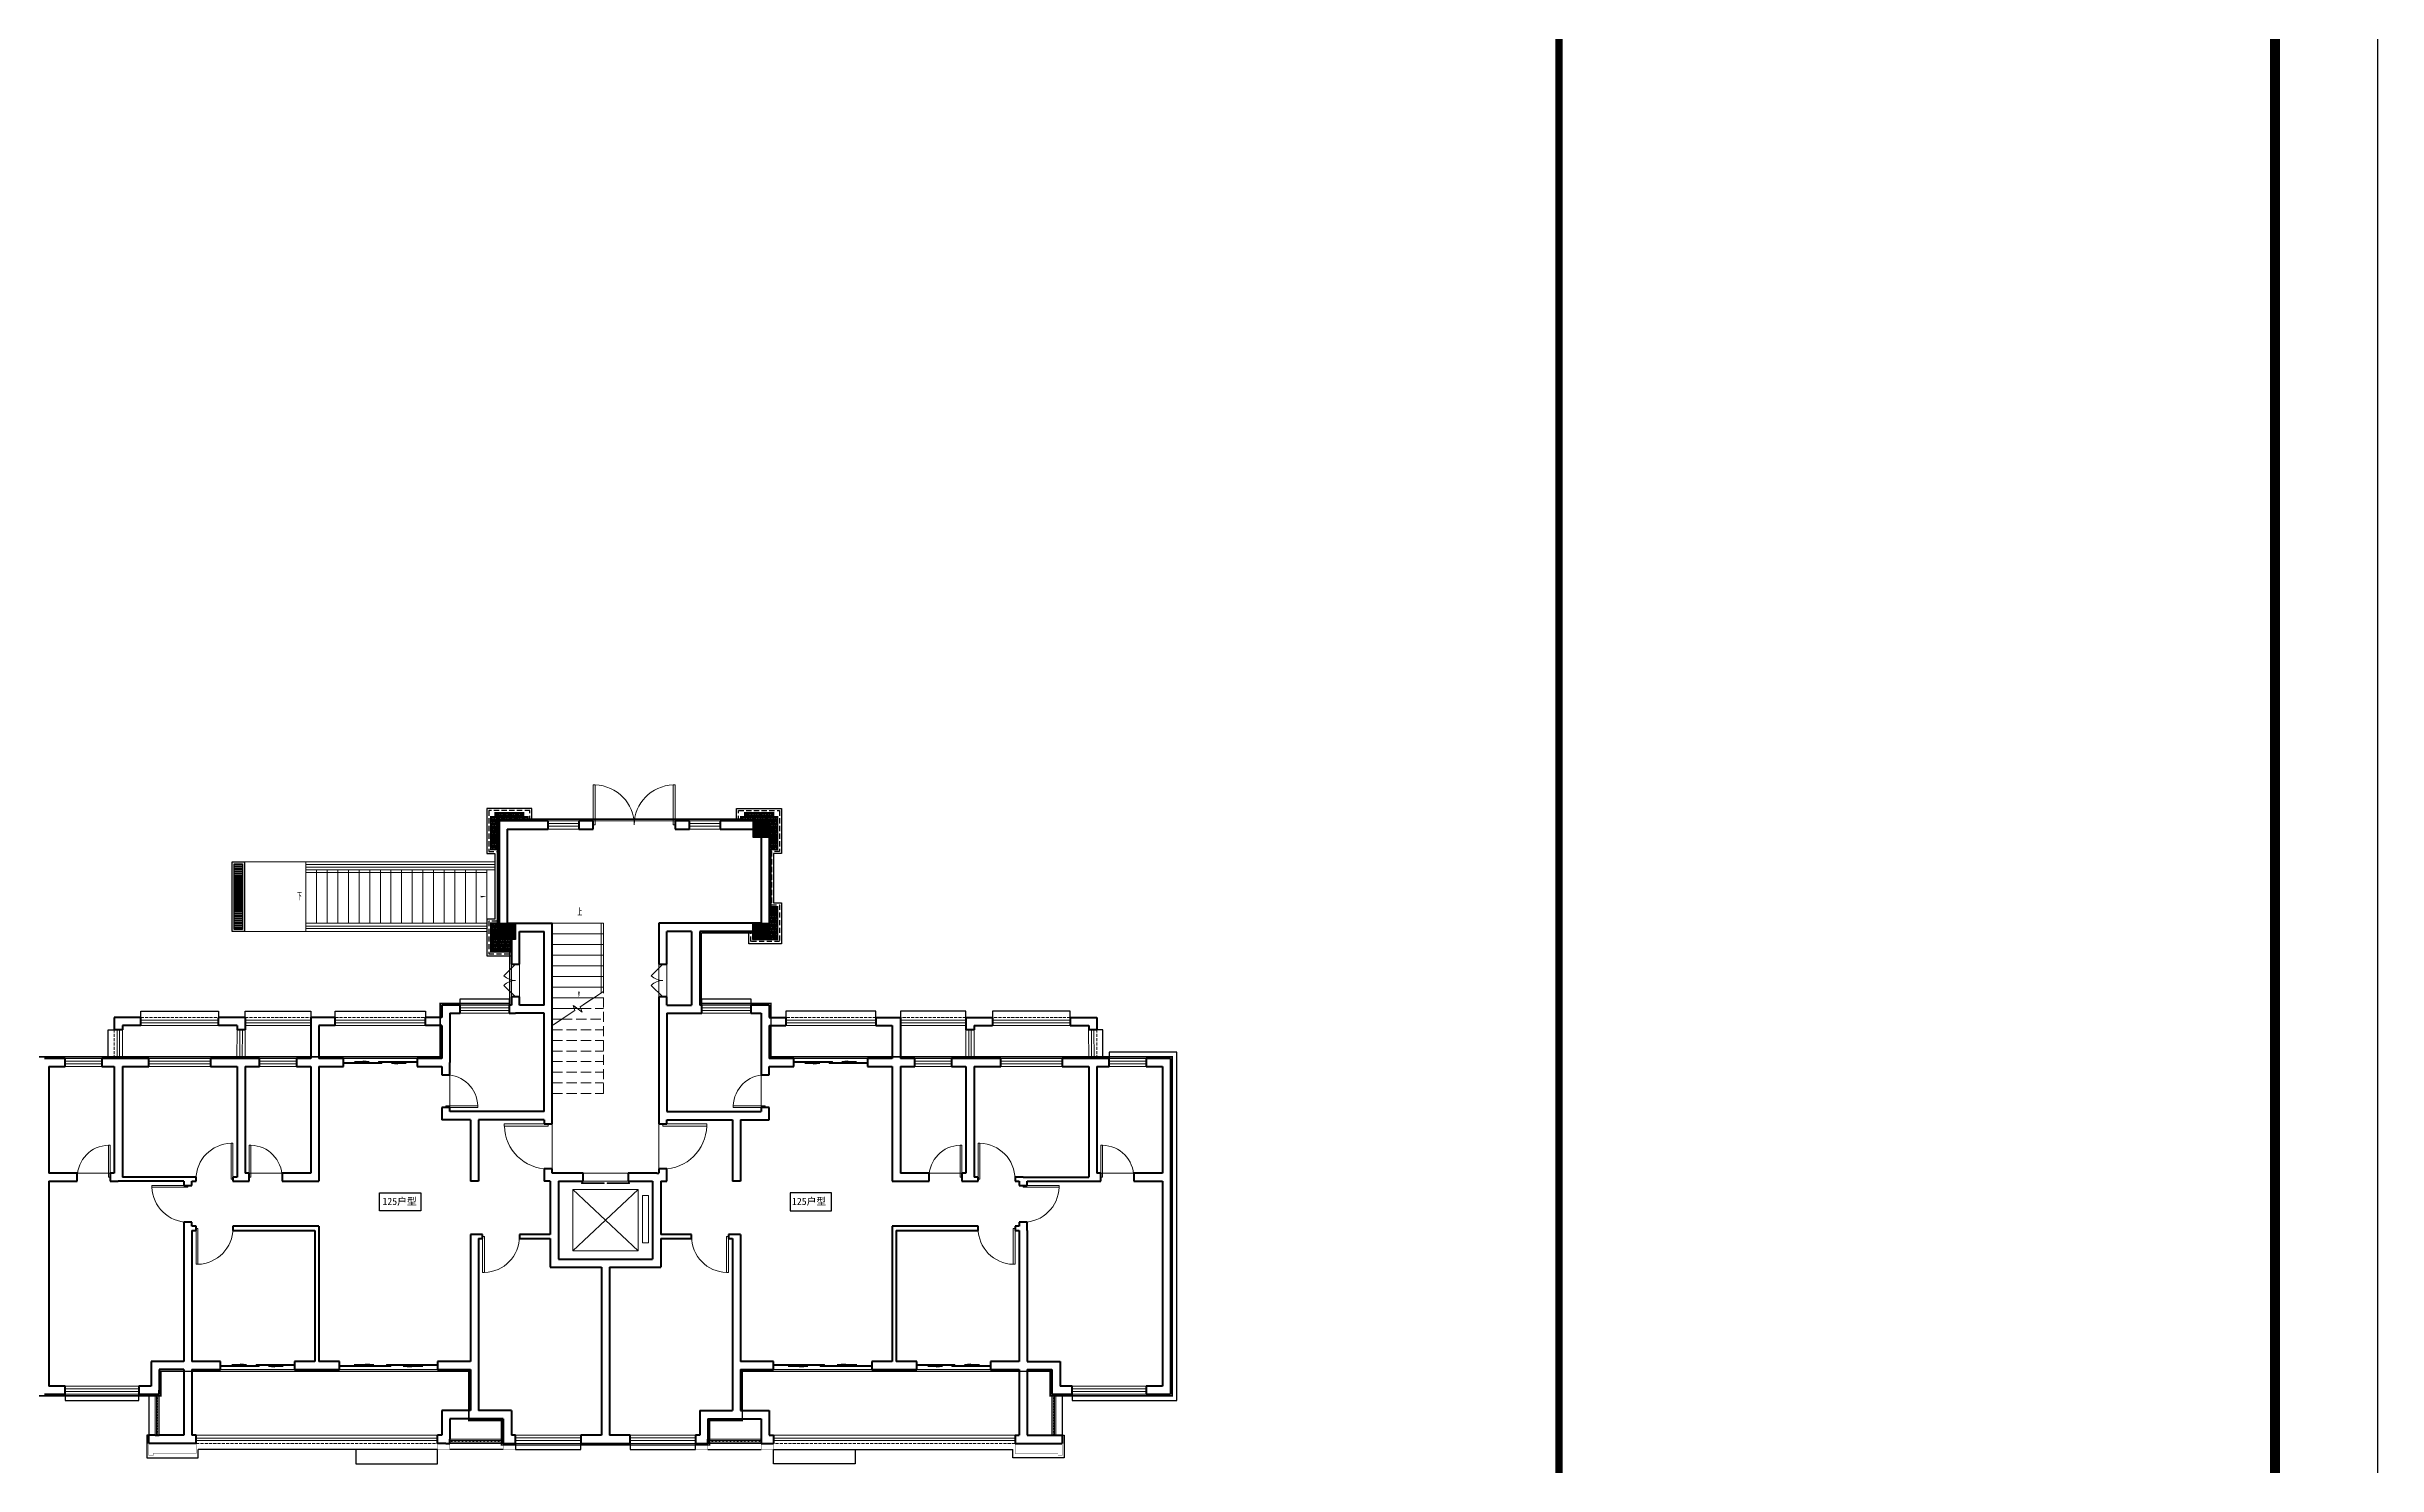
# Model space of a CAD drawing. Extents: x 27938 to 725830, y -209821 to 1628073.
# Drawn here: x 321545 to 344314, y 656707 to 670563 of the extents above; entities that cross this region are included whole.
import ezdxf

# ---------------------------------------------------------------- set-up
doc = ezdxf.new("R2010")
doc.units = 0
doc.header["$LTSCALE"] = 1000
doc.header["$MEASUREMENT"] = 0
for name, pattern in [('#P_--_20B1_001_t3$0$DASH', [0.35, 0.25, -0.1]), ('DASH', [0.35, 0.25, -0.1]), ('HIDDEN', [0.375, 0.25, -0.125])]:
    doc.linetypes.add(name, pattern=pattern)
for name, color, linetype, lineweight in [('3.5方案汇报，与郭总、侯月琴确定户型_t8$0$STAIR', 2, 'Continuous', 18), ('PUB_HATCH', 8, 'Continuous', 9), ('STAIR', 2, 'Continuous', 18), ('WALL', 9, 'Continuous', 40), ('WINDOW', 144, 'Continuous', 15), ('平面-栏杆', 135, 'Continuous', 15), ('平面-看线', 45, 'Continuous', 15)]:
    doc.layers.add(name, color=color, linetype=linetype, lineweight=lineweight)
for name, color, linetype in [('DIM_SYMB', 3, 'Continuous'), ('PUB_TEXT', 4, 'Continuous'), ('图框', 140, 'Continuous'), ('看线', 251, 'Continuous'), ('立面-看线', 251, 'Continuous')]:
    doc.layers.add(name, color=color, linetype=linetype)
doc.layers.add('yichutu', color=7, linetype='Continuous', true_color=0xffffff, plot=False)
doc.styles.add('_TCH_DIM', font='SIMPLEX.shx', dxfattribs={"width": 0.7, "bigfont": 'GBCBIG.shx'})
doc.styles.add('黑体', font='')
doc.styles.get('黑体').set_extended_font_data('SimHei')
pattern_1 = [(0, (-418084.443, -527216.725), (30.95625, 17.872595), [20.6375, -41.275]), (120, (-418084.443, -527216.725), (-30.9562463, 17.8726014), [20.6375, -41.275]), (60, (-418084.443, -527216.725), (3.7e-06, 35.7451964), [-41.275, 20.6375])]

# ---------------------------------------------------------------- blocks, each defined once
blk = doc.blocks.new('TK')
at = {"layer": '图框'}
blk.add_lwpolyline([(465375, 548714), (549475, 548714), (549475, 489314), (465375, 489314)], close=True, dxfattribs=at)
blk.add_lwpolyline([(465375, 548714), (549475, 548714), (549475, 489314), (465375, 489314)], close=True, dxfattribs=at)
at = {"layer": '图框', "const_width": 100}
blk.add_lwpolyline([(548475, 490314), (548475, 547714), (467875, 547714), (467875, 490314)], close=True, dxfattribs=at)
at = {"layer": '图框', "const_width": 70}
blk.add_lwpolyline([(541480, 490314), (541480, 547714)], dxfattribs=at)
blk = doc.blocks.new('yct-841-594-84100-59400-100-1000.0')
at = {"layer": 'yichutu', "color": 7, "true_color": 0xffffff}
blk.add_lwpolyline([(0, 0), (0, 59400), (84100, 59400), (84100, 0)], close=True, dxfattribs=at)
blk = doc.blocks.new('A$C787F6C08')
h = blk.add_hatch()
h.set_pattern_fill('ANSI32', color=246, scale=12, angle=135)
h.set_pattern_definition([(180, (0, 0), (-4e-15, -57.15), []), (180, (-19.05, 19.05), (-4e-15, -57.15), [])])
h.paths.add_polyline_path([(50, -1650), (250, -1650), (250, -50), (50, -50)])
at = {"color": 246}
for points in [[(0, 0), (300, 0), (300, -1700), (0, -1700)], [(50, -50), (250, -50), (250, -1650), (50, -1650)]]:
    blk.add_lwpolyline(points, close=True, dxfattribs=at)
blk = doc.blocks.new('A$C028C60F5')
at = {"color": 6}
blk.add_lwpolyline([(400, 0), (0, 0), (0, -400), (400, -400)], close=True, dxfattribs=at)
at = {"layer": 'PUB_HATCH'}
blk.add_solid([(0, -400), (400, -400), (0, 0), (400, 0)], dxfattribs=at)
blk = doc.blocks.new('A$C3EFA6995')
for p in [(9700, -2400), (15900, -2400)]:
    blk.add_blockref('A$C028C60F5', p)
blk = doc.blocks.new('A$C7F8B58E3')
at = {"layer": '立面-看线'}
h = blk.add_hatch(dxfattribs=at)
h.set_pattern_fill('HONEY', color=256, scale=13)
h.set_pattern_definition(pattern_1)
h.paths.add_polyline_path([(37933, 4900), (37933, 5000), (37233, 5000), (37233, 4900), (37133, 4900), (37133, 4100), (37333, 4100), (37333, 4800), (38032, 4800), (38032, 4900)])
h = blk.add_hatch(dxfattribs=at)
h.set_pattern_fill('HONEY', color=256, scale=13)
h.set_pattern_definition(pattern_1)
h.paths.add_polyline_path([(43333, 4900), (43333, 5000), (44033, 5000), (44033, 4900), (44133, 4900), (44133, 4100), (43933, 4100), (43933, 4800), (43233, 4800), (43233, 4900)])
h = blk.add_hatch(dxfattribs=at)
h.set_pattern_fill('HONEY', color=256, scale=13)
h.set_pattern_definition([(0, (-418183.806, -530616.725), (30.95625, 17.872595), [20.6375, -41.275]), (120, (-418183.806, -530616.725), (-30.9562463, 17.8726014), [20.6375, -41.275]), (60, (-418183.806, -530616.725), (3.7e-06, 35.7451964), [-41.275, 20.6375])])
h.paths.add_polyline_path([(37633, 1900), (37333, 1900), (37333, 2300), (37133, 2300), (37133, 1600), (37633, 1600)])
h = blk.add_hatch(dxfattribs=at)
h.set_pattern_fill('HONEY', color=256, scale=13)
h.set_pattern_definition([(0, (-418183.806, -530316.725), (30.95625, 17.872595), [20.6375, -41.275]), (120, (-418183.806, -530316.725), (-30.9562463, 17.8726014), [20.6375, -41.275]), (60, (-418183.806, -530316.725), (3.7e-06, 35.7451964), [-41.275, 20.6375])])
h.paths.add_polyline_path([(43933, 2100), (43933, 2100), (43933, 2700), (44132, 2700), (44132, 1900), (43933, 1900)])
at = {"color": 1, "const_width": 8}
for points in [[(37333, 4100), (37133, 4100), (37133, 4900), (37233, 4900), (37233, 5000), (37523, 5000), (37523, 5000), (37643, 5000), (37643, 5000), (37933, 5000), (37933, 4900), (38033, 4900), (38033, 4800)], [(43933, 4100), (44133, 4100), (44133, 4900), (44033, 4900), (44033, 5000), (43743, 5000), (43743, 5000), (43623, 5000), (43623, 5000), (43333, 5000), (43333, 4900), (43233, 4900), (43233, 4800)], [(37333, 2300), (37133, 2300), (37133, 1600), (37633, 1600)], [(43933, 2700), (44133, 2700), (44133, 1900), (43533, 1900), (43533, 2100)]]:
    blk.add_lwpolyline(points, dxfattribs=at)
at = {"color": 1}
for points in [[(34414, -4286), (35420, -4286), (35420, -4722), (34414, -4722)], [(45451, -4286), (44445, -4286), (44445, -4722), (45451, -4722)]]:
    blk.add_lwpolyline(points, close=True, dxfattribs=at)
at = {"color": 30, "const_width": 8}
for points in [[(28783, -10400), (28783, -10700), (28883, -10700), (28883, -10650), (29933, -10650), (29933, -10400)], [(35833, -10400), (35833, -10550), (36133, -10550), (36133, -10400)], [(37433, -10400), (37433, -10550), (37733, -10550), (37733, -10400)], [(42433, -10400), (42433, -10550), (42133, -10550), (42133, -10400)], [(44033, -10400), (44033, -10550), (43733, -10550), (43733, -10400)], [(51083, -10400), (51083, -10700), (50983, -10700), (50983, -10650), (49933, -10650), (49933, -10400)]]:
    blk.add_lwpolyline(points, dxfattribs=at)
at = {"layer": '3.5方案汇报，与郭总、侯月琴确定户型_t8$0$STAIR'}
for p, q in [((40733, -4200), (39133, -5700)), ((39133, -4200), (40733, -5700))]:
    blk.add_line(p, q, dxfattribs=at)
for points in [[(39133, -5700), (39133, -4200), (40733, -4200), (40733, -5700)], [(40833, -5500), (40833, -4350), (40983, -4350), (40983, -5500)]]:
    blk.add_lwpolyline(points, close=True, dxfattribs=at)
at = {"layer": 'DIM_SYMB'}
for points in [[(32514, 2950, 0, 0, 0), (37033, 2950, 0, 40, 0), (36883, 2950, 0, 0, 0)], [(39283, 2430, 0, 0, 0), (39283, 480, 0, 40, 0), (39283, 630, 0, 0, 0)]]:
    blk.add_lwpolyline(points, format="xyseb", dxfattribs=at)
at = {"layer": 'STAIR'}
for p, q in [((32613, 3600), (37033, 3600)), ((32613, 3600), (32613, 2300)), ((37033, 3540), (32613, 3540)), ((32873, 3600), (32873, 2300)), ((33133, 3600), (33133, 2300)), ((33393, 3600), (33393, 2300)), ((33653, 3600), (33653, 2300)), ((33913, 3600), (33913, 2300)), ((34173, 3600), (34173, 2300)), ((34433, 3600), (34433, 2300)), ((34693, 3600), (34693, 2300)), ((34953, 3600), (34953, 2300)), ((35213, 3600), (35213, 2300)), ((35473, 3600), (35473, 2300)), ((35733, 3600), (35733, 2300)), ((35993, 3600), (35993, 2300)), ((36253, 3600), (36253, 2300)), ((36513, 3600), (36513, 2300)), ((36773, 3600), (36773, 2300)), ((37033, 3600), (37033, 2300)), ((32613, 2300), (37033, 2300)), ((38633, -196), (38633, 2300)), ((38633, 2300), (39883, 2300)), ((39823, 2300), (39823, 594)), ((39883, 636), (39883, 2300)), ((38633, 2040), (39883, 2040)), ((38633, 1780), (39883, 1780)), ((38633, 1520), (39883, 1520)), ((38633, 1260), (39883, 1260)), ((38633, 1000), (39883, 1000)), ((38633, 740), (39883, 740)), ((39883, 636), (39316, 259)), ((38633, 480), (39648, 480)), ((38633, 220), (39166, 220)), ((39183, 170), (38633, -196)), ((39359, 131), (39142, 290)), ((39142, 290), (39183, 170)), ((39238, 220), (39329, 220)), ((39316, 259), (39359, 131)), ((38633, -40), (38867, -40))]:
    blk.add_line(p, q, dxfattribs=at)
at = {"layer": 'STAIR', "color": 246, "linetype": '#P_--_20B1_001_t3$0$DASH'}
for p, q in [((39883, 636), (39316, 259)), ((39883, -1860), (39883, 636)), ((39183, 170), (38633, -196)), ((39359, 131), (39142, 290)), ((39142, 290), (39183, 170)), ((39166, 220), (39238, 220)), ((39316, 259), (39359, 131)), ((39329, 220), (39883, 220)), ((39648, 480), (39883, 480)), ((38633, -1860), (38633, -196)), ((38633, -300), (39883, -300)), ((38633, -560), (39883, -560)), ((38867, -40), (39883, -40)), ((38633, -820), (39883, -820)), ((38633, -1080), (39883, -1080)), ((38633, -1340), (39883, -1340)), ((38633, -1600), (39883, -1600)), ((38633, -1860), (39883, -1860))]:
    blk.add_line(p, q, dxfattribs=at)
at = {"layer": 'STAIR'}
blk.add_lwpolyline([(32613, 3800), (31113, 3800), (31113, 2100), (32613, 2100)], close=True, dxfattribs=at)
at = {"layer": 'WALL', "color": 7}
for p, q in [((38533, 4800), (37333, 4800)), ((37333, 4800), (37333, 2100)), ((37533, 4600), (38533, 4600)), ((37533, 4600), (37533, 2300)), ((38533, 4600), (38533, 4800)), ((39633, 4800), (39283, 4800)), ((39283, 4800), (39283, 4600)), ((39283, 4600), (39633, 4600)), ((39633, 4600), (39633, 4800)), ((41983, 4800), (41633, 4800)), ((41633, 4800), (41633, 4600)), ((41633, 4600), (41983, 4600)), ((41983, 4600), (41983, 4800)), ((43933, 4800), (42733, 4800)), ((42733, 4800), (42733, 4600)), ((42733, 4600), (43733, 4600)), ((43733, 4600), (43733, 2300)), ((43933, 4800), (43933, 2100)), ((37533, 2300), (37733, 2300)), ((37733, 2300), (38633, 2300)), ((38633, 200), (38633, 2300)), ((42133, 2300), (41233, 2300)), ((41233, 2300), (41233, 1300)), ((43733, 2300), (42133, 2300)), ((37333, 2100), (37633, 2100)), ((37633, 2100), (37633, 1300)), ((37833, 2100), (38433, 2100)), ((37833, 1300), (37833, 2100)), ((38433, 300), (38433, 2100)), ((42033, 2100), (41433, 2100)), ((41433, 1300), (41433, 2100)), ((42033, 2100), (42033, 300)), ((43933, 2100), (42233, 2100)), ((42233, 2100), (42233, 300)), ((37633, 1300), (37833, 1300)), ((41233, 1300), (41433, 1300)), ((27933, 0), (27933, -300)), ((28583, 0), (27933, 0)), ((28583, -200), (28583, 0)), ((31133, 0), (30483, 0)), ((30483, -200), (30483, 0)), ((31133, 0), (31133, -300)), ((33333, 0), (32733, 0)), ((32733, 0), (32733, -1000)), ((33333, -200), (33333, 0)), ((35933, 0), (35533, 0)), ((35533, -200), (35533, 0)), ((36383, 300), (35933, 300)), ((35933, 300), (35933, 0)), ((36133, 100), (36383, 100)), ((36133, 100), (36133, -100)), ((36383, 100), (36383, 300)), ((37633, 300), (37583, 300)), ((37583, 300), (37583, 100)), ((37583, 100), (37733, 100)), ((37833, 500), (37633, 500)), ((37633, 500), (37633, 300)), ((38433, 100), (37733, 100)), ((37833, 300), (37833, 500)), ((38433, 300), (37833, 300)), ((38433, -2300), (38433, 100)), ((38633, -2400), (38633, 200)), ((41433, 500), (41233, 500)), ((41233, 500), (41233, 200)), ((41233, 200), (41233, -2400)), ((41433, 300), (41433, 500)), ((41433, 300), (42033, 300)), ((41433, 100), (41433, -2300)), ((41433, 100), (42133, 100)), ((42133, 100), (42283, 100)), ((42283, 300), (42233, 300)), ((42283, 100), (42283, 300)), ((43933, 300), (43483, 300)), ((43483, 300), (43483, 100)), ((43483, 100), (43733, 100)), ((43733, 100), (43733, -100)), ((43933, 300), (43933, 0)), ((43933, 0), (44333, 0)), ((44333, 0), (44333, -200)), ((46533, 0), (47133, 0)), ((46533, 0), (46533, -200)), ((47133, 0), (47133, -1000)), ((48733, 0), (48733, -300)), ((48733, 0), (49383, 0)), ((49383, 0), (49383, -200)), ((51283, 0), (51933, 0)), ((51283, 0), (51283, -200)), ((51933, 0), (51933, -300)), ((28133, -300), (27933, -300)), ((28133, -200), (28133, -300)), ((28583, -200), (28133, -200)), ((30933, -200), (30483, -200)), ((30933, -200), (30933, -300)), ((31133, -300), (30933, -300)), ((33333, -200), (32933, -200)), ((32933, -200), (32933, -1000)), ((35933, -200), (35533, -200)), ((35933, -200), (35933, -1000)), ((36133, -100), (36133, -1100)), ((43733, -100), (43733, -1100)), ((43933, -200), (44333, -200)), ((43933, -200), (43933, -1000)), ((46533, -200), (46933, -200)), ((46933, -200), (46933, -1000)), ((48933, -300), (48733, -300)), ((48933, -200), (48933, -300)), ((48933, -200), (49383, -200)), ((51283, -200), (51733, -200)), ((51733, -200), (51733, -300)), ((51933, -300), (51733, -300)), ((26733, -1000), (26233, -1000)), ((26733, -1200), (26733, -1000)), ((28033, -1000), (27633, -1000)), ((27633, -1000), (27633, -1200)), ((28783, -1000), (28033, -1000)), ((28783, -1200), (28783, -1000)), ((31033, -1000), (30283, -1000)), ((30283, -1000), (30283, -1200)), ((31483, -1000), (31033, -1000)), ((31483, -1200), (31483, -1000)), ((32733, -1000), (32383, -1000)), ((32383, -1000), (32383, -1200)), ((33533, -1000), (32933, -1000)), ((33533, -1200), (33533, -1000)), ((35933, -1000), (35333, -1000)), ((35333, -1000), (35333, -1200)), ((36133, -1400), (36133, -1100)), ((43733, -1100), (43733, -1400)), ((44533, -1000), (43933, -1000)), ((44533, -1200), (44533, -1000)), ((46933, -1000), (46333, -1000)), ((46333, -1000), (46333, -1200)), ((47483, -1000), (47133, -1000)), ((47483, -1200), (47483, -1000)), ((48833, -1000), (48383, -1000)), ((48383, -1000), (48383, -1200)), ((49583, -1000), (48833, -1000)), ((49583, -1200), (49583, -1000)), ((51833, -1000), (51083, -1000)), ((51083, -1000), (51083, -1200)), ((52233, -1000), (51833, -1000)), ((52233, -1200), (52233, -1000)), ((53733, -1000), (53133, -1000)), ((53133, -1000), (53133, -1200)), ((53733, -1000), (53733, -3900)), ((26333, -1200), (26733, -1200)), ((26333, -1200), (26333, -3800)), ((27633, -1200), (27933, -1200)), ((27933, -1200), (27933, -3800)), ((28133, -1200), (28133, -3900)), ((28133, -1200), (28783, -1200)), ((30283, -1200), (30933, -1200)), ((30933, -1200), (30933, -3900)), ((31133, -1200), (31133, -3800)), ((31133, -1200), (31483, -1200)), ((32383, -1200), (32733, -1200)), ((32733, -1200), (32733, -3800)), ((32933, -1200), (32933, -4000)), ((32933, -1200), (33533, -1200)), ((35333, -1200), (35933, -1200)), ((35933, -1200), (35933, -1400)), ((35933, -1400), (36133, -1400)), ((43733, -1400), (43933, -1400)), ((43933, -1400), (43933, -1200)), ((43933, -1200), (44533, -1200)), ((46333, -1200), (46933, -1200)), ((46933, -1200), (46933, -4000)), ((47133, -1200), (47133, -3800)), ((47133, -1200), (47483, -1200)), ((48383, -1200), (48733, -1200)), ((48733, -1200), (48733, -3800)), ((48933, -1200), (48933, -3900)), ((48933, -1200), (49583, -1200)), ((51083, -1200), (51733, -1200)), ((51733, -1200), (51733, -3900)), ((51933, -1200), (51933, -3800)), ((51933, -1200), (52233, -1200)), ((53133, -1200), (53533, -1200)), ((53533, -1200), (53533, -3800)), ((36133, -2200), (35933, -2200)), ((35933, -2200), (35933, -2500)), ((36133, -2300), (36133, -2200)), ((43933, -2200), (43733, -2200)), ((43733, -2200), (43733, -2300)), ((43933, -2500), (43933, -2200)), ((36633, -2500), (35933, -2500)), ((36733, -2300), (36133, -2300)), ((36633, -2500), (36633, -4000)), ((38433, -2300), (36733, -2300)), ((36833, -2500), (36833, -4000)), ((38433, -2500), (36833, -2500)), ((38433, -2500), (38433, -2600)), ((38433, -2600), (38633, -2600)), ((38633, -2600), (38633, -2400)), ((41233, -2400), (41233, -2600)), ((41233, -2600), (41433, -2600)), ((41433, -2300), (43133, -2300)), ((41433, -2600), (41433, -2500)), ((41433, -2500), (43033, -2500)), ((43033, -2500), (43033, -4000)), ((43133, -2300), (43733, -2300)), ((43233, -2500), (43933, -2500)), ((43233, -2500), (43233, -4000)), ((27033, -3800), (26333, -3800)), ((27033, -4000), (27033, -3800)), ((27933, -3800), (27833, -3800)), ((27833, -3800), (27833, -4000)), ((29733, -3900), (28133, -3900)), ((29933, -3900), (29733, -3900)), ((29933, -4000), (29933, -3900)), ((30933, -3900), (30833, -3900)), ((30833, -3900), (30833, -4000)), ((31233, -3800), (31133, -3800)), ((31233, -4000), (31233, -3800)), ((32733, -3800), (32033, -3800)), ((32033, -3800), (32033, -4000)), ((38633, -3700), (38433, -3700)), ((38433, -3700), (38433, -4000)), ((38633, -3800), (38633, -3700)), ((38683, -3800), (38633, -3800)), ((39383, -3800), (38683, -3800)), ((39383, -4000), (39383, -3800)), ((41183, -3800), (40483, -3800)), ((40483, -3800), (40483, -4000)), ((41183, -3800), (41233, -3800)), ((41433, -3700), (41233, -3700)), ((41233, -3700), (41233, -3800)), ((41433, -4000), (41433, -3700)), ((47833, -3800), (47133, -3800)), ((47833, -4000), (47833, -3800)), ((48733, -3800), (48633, -3800)), ((48633, -3800), (48633, -4000)), ((49033, -3900), (48933, -3900)), ((49033, -4000), (49033, -3900)), ((50133, -3900), (49933, -3900)), ((49933, -3900), (49933, -4000)), ((50133, -3900), (51733, -3900)), ((52033, -3800), (51933, -3800)), ((52033, -4000), (52033, -3800)), ((53533, -3800), (52833, -3800)), ((52833, -3800), (52833, -4000)), ((53733, -3900), (53733, -9200)), ((26333, -4000), (27033, -4000)), ((26333, -4000), (26333, -9000)), ((27833, -4000), (28033, -4000)), ((29633, -4000), (28033, -4000)), ((29633, -4000), (29633, -4100)), ((29633, -4100), (29833, -4100)), ((29833, -4100), (29833, -4000)), ((29833, -4000), (29933, -4000)), ((30833, -4000), (31033, -4000)), ((31033, -4000), (31233, -4000)), ((32033, -4000), (32933, -4000)), ((36833, -4000), (36633, -4000)), ((38583, -4000), (38433, -4000)), ((38583, -4000), (38583, -5300)), ((38783, -4000), (38783, -5400)), ((38783, -4000), (39383, -4000)), ((40483, -4000), (41083, -4000)), ((41083, -4000), (41083, -5400)), ((41283, -4000), (41433, -4000)), ((41283, -4000), (41283, -5300)), ((43233, -4000), (43033, -4000)), ((46933, -4000), (47833, -4000)), ((48633, -4000), (48833, -4000)), ((48833, -4000), (49033, -4000)), ((49933, -4000), (50033, -4000)), ((50033, -4000), (50033, -4100)), ((50033, -4100), (50233, -4100)), ((50233, -4000), (51833, -4000)), ((50233, -4100), (50233, -4000)), ((51833, -4000), (52033, -4000)), ((52833, -4000), (53533, -4000)), ((53533, -4000), (53533, -9000)), ((29833, -5000), (29633, -5000)), ((29633, -5000), (29633, -5200)), ((29833, -5100), (29833, -5000)), ((29933, -5100), (29833, -5100)), ((29933, -5200), (29933, -5100)), ((32933, -5100), (30833, -5100)), ((30833, -5100), (30833, -5200)), ((32933, -5100), (32933, -8400)), ((46933, -5100), (46933, -8400)), ((49033, -5100), (46933, -5100)), ((49033, -5200), (49033, -5100)), ((50033, -5100), (49933, -5100)), ((49933, -5100), (49933, -5200)), ((50233, -5000), (50033, -5000)), ((50033, -5000), (50033, -5100)), ((50233, -5200), (50233, -5000)), ((29633, -5200), (29633, -8400)), ((29833, -5200), (29833, -8400)), ((29833, -5200), (29933, -5200)), ((30833, -5200), (32833, -5200)), ((32833, -5200), (32833, -8400)), ((36932, -5300), (36633, -5300)), ((36633, -5300), (36633, -8400)), ((36833, -5400), (36932, -5400)), ((36833, -5400), (36833, -8500)), ((36932, -5400), (36932, -5300)), ((38583, -5300), (37832, -5300)), ((37832, -5300), (37832, -5400)), ((37832, -5400), (38583, -5400)), ((38583, -5400), (38583, -6100)), ((38783, -5400), (38783, -5900)), ((41083, -5400), (41083, -5900)), ((42034, -5300), (41283, -5300)), ((41283, -5400), (41283, -6100)), ((41283, -5400), (42034, -5400)), ((42034, -5400), (42034, -5300)), ((43233, -5300), (42934, -5300)), ((42934, -5300), (42934, -5400)), ((42934, -5400), (43033, -5400)), ((43033, -5400), (43033, -8500)), ((43233, -5300), (43233, -8400)), ((47033, -5200), (47033, -8400)), ((47033, -5200), (49033, -5200)), ((49933, -5200), (50033, -5200)), ((50033, -5200), (50033, -8400)), ((50233, -5200), (50233, -8400)), ((38583, -6100), (39833, -6100)), ((38783, -5900), (39933, -5900)), ((39833, -6100), (39833, -10200)), ((39933, -5900), (41083, -5900)), ((40033, -6100), (41283, -6100)), ((40033, -6100), (40033, -10200)), ((28833, -8400), (28833, -9000)), ((29633, -8400), (28833, -8400)), ((30533, -8400), (29833, -8400)), ((30533, -8600), (30533, -8400)), ((32833, -8400), (32333, -8400)), ((32333, -8400), (32333, -8600)), ((33433, -8400), (32933, -8400)), ((33433, -8600), (33433, -8400)), ((36633, -8400), (35833, -8400)), ((35833, -8400), (35833, -8600)), ((36833, -8500), (36833, -9600)), ((43033, -8500), (43033, -9600)), ((44033, -8400), (43233, -8400)), ((44033, -8600), (44033, -8400)), ((46933, -8400), (46433, -8400)), ((46433, -8400), (46433, -8600)), ((47533, -8400), (47033, -8400)), ((47533, -8600), (47533, -8400)), ((50033, -8400), (49333, -8400)), ((49333, -8400), (49333, -8600)), ((50233, -8400), (51033, -8400)), ((51033, -8400), (51033, -9000)), ((26733, -9000), (26333, -9000)), ((26733, -9200), (26733, -9000)), ((28833, -9000), (28533, -9000)), ((28533, -9000), (28533, -9200)), ((29033, -8600), (29033, -9100)), ((29633, -8600), (29033, -8600)), ((29033, -9200), (29033, -9100)), ((29633, -8600), (29633, -10200)), ((29833, -8600), (30533, -8600)), ((29833, -8600), (29833, -10200)), ((32333, -8600), (32833, -8600)), ((32833, -8600), (33433, -8600)), ((35833, -8600), (36633, -8600)), ((36633, -8600), (36633, -9600)), ((43233, -8600), (43233, -9600)), ((43233, -8600), (44033, -8600)), ((46433, -8600), (47033, -8600)), ((47033, -8600), (47533, -8600)), ((49333, -8600), (50033, -8600)), ((50033, -8600), (50033, -10200)), ((50233, -8600), (50833, -8600)), ((50233, -8600), (50233, -10200)), ((50833, -8600), (50833, -9100)), ((50833, -9100), (50833, -9200)), ((51333, -9000), (51033, -9000)), ((51333, -9200), (51333, -9000)), ((53533, -9000), (53133, -9000)), ((53133, -9000), (53133, -9200)), ((26233, -9200), (26733, -9200)), ((28533, -9200), (28933, -9200)), ((28933, -9200), (29033, -9200)), ((35933, -9600), (35933, -10200)), ((36633, -9600), (35933, -9600)), ((37633, -9600), (36833, -9600)), ((37633, -9600), (37633, -10200)), ((42233, -9600), (42233, -10200)), ((42233, -9600), (43033, -9600)), ((43233, -9600), (43933, -9600)), ((43933, -9600), (43933, -10200)), ((50833, -9200), (50933, -9200)), ((50933, -9200), (51333, -9200)), ((53133, -9200), (53733, -9200)), ((28933, -10200), (28783, -10200)), ((28783, -10400), (28783, -10200)), ((28933, -10200), (29033, -10200)), ((29633, -10200), (29033, -10200)), ((29933, -10200), (29833, -10200)), ((29933, -10400), (29933, -10200)), ((35933, -10200), (35833, -10200)), ((35833, -10400), (35833, -10200)), ((36133, -9800), (36133, -10300)), ((36733, -9800), (36133, -9800)), ((37433, -9800), (36733, -9800)), ((37433, -9800), (37433, -10300)), ((37733, -10200), (37633, -10200)), ((37733, -10400), (37733, -10200)), ((39833, -10200), (39333, -10200)), ((39333, -10200), (39333, -10400)), ((40533, -10200), (40033, -10200)), ((40533, -10400), (40533, -10200)), ((42233, -10200), (42133, -10200)), ((42133, -10200), (42133, -10400)), ((42433, -9800), (42433, -10300)), ((42433, -9800), (43133, -9800)), ((43133, -9800), (43733, -9800)), ((43733, -9800), (43733, -10300)), ((43933, -10200), (44033, -10200)), ((44033, -10200), (44033, -10400)), ((49933, -10200), (50033, -10200)), ((49933, -10200), (49933, -10400)), ((50233, -10200), (50833, -10200)), ((50833, -10200), (50933, -10200)), ((50933, -10200), (51083, -10200)), ((51083, -10200), (51083, -10400)), ((28933, -10400), (28783, -10400)), ((29733, -10400), (28933, -10400)), ((29933, -10400), (29733, -10400)), ((36033, -10400), (35833, -10400)), ((36033, -10400), (36133, -10400)), ((36133, -10400), (36133, -10300)), ((37433, -10300), (37433, -10400)), ((37433, -10400), (37533, -10400)), ((37533, -10400), (37733, -10400)), ((39333, -10400), (39933, -10400)), ((39933, -10400), (40533, -10400)), ((42133, -10400), (42333, -10400)), ((42333, -10400), (42433, -10400)), ((42433, -10400), (42433, -10300)), ((43733, -10300), (43733, -10400)), ((43733, -10400), (43833, -10400)), ((43833, -10400), (44033, -10400)), ((49933, -10400), (50133, -10400)), ((50133, -10400), (50933, -10400)), ((50933, -10400), (51083, -10400))]:
    blk.add_line(p, q, dxfattribs=at)
at = {"layer": 'WINDOW'}
for p, q in [((39633, 4700), (39633, 5675)), ((39683, 5675), (39633, 5675)), ((39683, 4700), (39683, 5675)), ((41583, 4700), (41583, 5675)), ((41583, 5675), (41633, 5675)), ((41633, 4700), (41633, 5675)), ((41633, 4800), (39633, 4800)), ((39633, 4700), (39683, 4700)), ((41633, 4700), (41583, 4700)), ((41983, 4600), (41983, 4800)), ((42733, 4800), (41983, 4800)), ((41983, 4733), (42733, 4733)), ((41983, 4667), (42733, 4667)), ((42733, 4600), (41983, 4600)), ((42733, 4800), (42733, 4600)), ((37633, 1300), (37633, 500)), ((37833, 1300), (37833, 500)), ((41233, 1300), (41233, 500)), ((41433, 1300), (41433, 500)), ((26733, -1000), (26733, -1200)), ((27633, -1000), (26733, -1000)), ((26733, -1067), (27633, -1067)), ((26733, -1133), (27633, -1133)), ((27633, -1200), (27633, -1000)), ((31483, -1000), (31483, -1200)), ((32383, -1000), (31483, -1000)), ((31483, -1067), (32383, -1067)), ((31483, -1133), (32383, -1133)), ((32383, -1200), (32383, -1000)), ((35333, -1000), (33533, -1000)), ((44533, -1000), (46333, -1000)), ((47483, -1200), (47483, -1000)), ((47483, -1000), (48383, -1000)), ((48383, -1067), (47483, -1067)), ((48383, -1133), (47483, -1133)), ((48383, -1000), (48383, -1200)), ((52233, -1200), (52233, -1000)), ((52233, -1000), (53133, -1000)), ((53133, -1067), (52233, -1067)), ((53133, -1133), (52233, -1133)), ((53133, -1000), (53133, -1200)), ((27633, -1200), (26733, -1200)), ((32383, -1200), (31483, -1200)), ((36133, -1400), (36133, -2200)), ((43733, -1400), (43733, -2200)), ((47483, -1200), (48383, -1200)), ((52233, -1200), (53133, -1200)), ((36033, -2200), (36033, -2160)), ((36033, -2160), (36813, -2160)), ((36033, -2200), (36813, -2200)), ((36813, -2160), (36813, -2200)), ((43053, -2160), (43053, -2200)), ((43833, -2160), (43053, -2160)), ((43833, -2200), (43053, -2200)), ((43833, -2200), (43833, -2160)), ((37460, -2655), (37460, -2600)), ((38533, -2600), (37460, -2600)), ((38533, -2655), (37460, -2655)), ((38533, -2600), (38533, -2655)), ((38633, -3700), (38633, -2600)), ((41233, -2600), (41233, -3700)), ((27833, -3800), (27033, -3800)), ((31233, -3800), (32033, -3800)), ((39383, -3800), (40483, -3800)), ((48633, -3800), (47833, -3800)), ((52033, -3800), (52833, -3800)), ((39346, -4059), (39346, -4038)), ((39896, -4038), (39346, -4038)), ((39896, -4059), (39346, -4059)), ((39383, -4000), (40483, -4000)), ((40483, -4000), (39383, -4000)), ((39896, -4059), (39896, -4038)), ((40519, -4038), (39969, -4038)), ((39969, -4059), (39969, -4038)), ((40519, -4059), (39969, -4059)), ((40519, -4059), (40519, -4038)), ((36932, -5350), (36977, -5350)), ((36932, -5350), (36932, -6227)), ((36977, -5350), (36977, -6227)), ((42934, -5350), (42889, -5350)), ((42889, -5350), (42889, -6227)), ((42934, -5350), (42934, -6227)), ((36977, -6227), (36932, -6227)), ((42889, -6227), (42934, -6227)), ((30533, -8500), (30533, -8525)), ((31476, -8500), (30533, -8500)), ((30533, -8525), (31476, -8525)), ((30803, -8475), (31163, -8475)), ((31015, -8461), (31015, -8475)), ((31163, -8475), (31015, -8461)), ((31398, -8475), (32333, -8475)), ((31398, -8500), (31398, -8475)), ((32333, -8500), (31398, -8500)), ((31476, -8525), (31476, -8500)), ((31703, -8525), (31850, -8539)), ((32063, -8525), (31703, -8525)), ((31850, -8539), (31850, -8525)), ((32333, -8475), (32333, -8500)), ((33433, -8500), (33433, -8525)), ((34690, -8500), (33433, -8500)), ((33433, -8525), (34690, -8525)), ((33793, -8475), (34273, -8475)), ((34076, -8461), (34076, -8475)), ((34273, -8475), (34076, -8461)), ((34587, -8475), (35833, -8475)), ((34587, -8500), (34587, -8475)), ((35833, -8500), (34587, -8500)), ((34690, -8525), (34690, -8500)), ((34993, -8525), (35189, -8539)), ((35473, -8525), (34993, -8525)), ((35189, -8539), (35189, -8525)), ((35833, -8475), (35833, -8500)), ((44033, -8475), (44033, -8500)), ((45279, -8475), (44033, -8475)), ((44033, -8500), (45279, -8500)), ((44393, -8525), (44873, -8525)), ((44676, -8539), (44676, -8525)), ((44873, -8525), (44676, -8539)), ((45175, -8500), (46433, -8500)), ((45175, -8525), (45175, -8500)), ((46433, -8525), (45175, -8525)), ((45279, -8500), (45279, -8475)), ((45593, -8475), (45789, -8461)), ((46073, -8475), (45593, -8475)), ((45789, -8461), (45789, -8475)), ((46433, -8500), (46433, -8525)), ((47533, -8475), (47533, -8500)), ((48467, -8475), (47533, -8475)), ((47533, -8500), (48467, -8500)), ((47803, -8525), (48163, -8525)), ((48015, -8539), (48015, -8525)), ((48163, -8525), (48015, -8539)), ((48390, -8500), (49333, -8500)), ((48390, -8525), (48390, -8500)), ((49333, -8525), (48390, -8525)), ((48467, -8500), (48467, -8475)), ((48703, -8475), (48850, -8461)), ((49063, -8475), (48703, -8475)), ((48850, -8461), (48850, -8475)), ((49333, -8500), (49333, -8525)), ((32333, -8600), (30533, -8600)), ((35833, -8600), (33433, -8600)), ((44033, -8600), (46433, -8600)), ((47533, -8600), (49333, -8600)), ((37733, -10200), (37733, -10400)), ((39333, -10200), (37733, -10200)), ((39333, -10400), (39333, -10200)), ((40533, -10400), (40533, -10200)), ((40533, -10200), (42133, -10200)), ((42133, -10200), (42133, -10400)), ((36133, -10400), (36133, -10300)), ((36133, -10300), (37433, -10300)), ((37433, -10333), (36133, -10333)), ((36133, -10367), (36216, -10333)), ((37433, -10367), (36133, -10367)), ((36133, -10400), (37433, -10400)), ((36221, -10367), (36304, -10333)), ((36310, -10367), (36393, -10333)), ((36398, -10367), (36481, -10333)), ((36486, -10367), (36570, -10333)), ((36575, -10367), (36658, -10333)), ((36663, -10367), (36746, -10333)), ((36751, -10367), (36835, -10333)), ((36840, -10367), (36923, -10333)), ((36928, -10367), (37012, -10333)), ((37017, -10367), (37100, -10333)), ((37105, -10367), (37188, -10333)), ((37193, -10367), (37277, -10333)), ((37282, -10367), (37365, -10333)), ((37370, -10367), (37433, -10342)), ((37433, -10300), (37433, -10400)), ((37733, -10267), (39333, -10267)), ((37733, -10333), (39333, -10333)), ((39333, -10400), (37733, -10400)), ((42133, -10267), (40533, -10267)), ((42133, -10333), (40533, -10333)), ((40533, -10400), (42133, -10400)), ((42433, -10300), (42433, -10400)), ((43733, -10300), (42433, -10300)), ((42433, -10333), (43733, -10333)), ((42495, -10367), (42433, -10342)), ((42433, -10367), (43733, -10367)), ((43733, -10400), (42433, -10400)), ((42584, -10367), (42500, -10333)), ((42672, -10367), (42589, -10333)), ((42760, -10367), (42677, -10333)), ((42849, -10367), (42766, -10333)), ((42937, -10367), (42854, -10333)), ((43026, -10367), (42942, -10333)), ((43114, -10367), (43031, -10333)), ((43202, -10367), (43119, -10333)), ((43291, -10367), (43207, -10333)), ((43379, -10367), (43296, -10333)), ((43468, -10367), (43384, -10333)), ((43556, -10367), (43473, -10333)), ((43644, -10367), (43561, -10333)), ((43733, -10367), (43649, -10333)), ((43733, -10400), (43733, -10300))]:
    blk.add_line(p, q, dxfattribs=at)
at = {"layer": 'WINDOW', "extrusion": (0, 0, -1)}
for p, q in [((38533, 4800), (38533, 4600)), ((38533, 4800), (39283, 4800)), ((39283, 4733), (38533, 4733)), ((39283, 4667), (38533, 4667)), ((38533, 4600), (39283, 4600)), ((39283, 4600), (39283, 4800)), ((37733, 1300), (37450, 1017)), ((41333, 1300), (41050, 1017)), ((37733, 500), (37450, 783)), ((41333, 500), (41050, 783)), ((36383, 100), (36383, 300)), ((36383, 300), (37583, 300)), ((37583, 233), (36383, 233)), ((37583, 167), (36383, 167)), ((36383, 100), (37583, 100)), ((37583, 300), (37583, 100)), ((42283, 300), (42283, 100)), ((43483, 300), (42283, 300)), ((42283, 233), (43483, 233)), ((42283, 167), (43483, 167)), ((43483, 100), (42283, 100)), ((43483, 100), (43483, 300)), ((28783, -1200), (28783, -1000)), ((28783, -1000), (30283, -1000)), ((30283, -1067), (28783, -1067)), ((30283, -1133), (28783, -1133)), ((30283, -1000), (30283, -1200)), ((33533, -1125), (33533, -1100)), ((33533, -1100), (34467, -1100)), ((34467, -1125), (33533, -1125)), ((33803, -1075), (34163, -1075)), ((34015, -1061), (34015, -1075)), ((34163, -1075), (34015, -1061)), ((34390, -1075), (34390, -1100)), ((35333, -1075), (34390, -1075)), ((34390, -1100), (35333, -1100)), ((34467, -1100), (34467, -1125)), ((34703, -1125), (34850, -1139)), ((35063, -1125), (34703, -1125)), ((34850, -1139), (34850, -1125)), ((35333, -1100), (35333, -1075)), ((44533, -1100), (44533, -1075)), ((44533, -1075), (45476, -1075)), ((45476, -1100), (44533, -1100)), ((44803, -1125), (45163, -1125)), ((45015, -1139), (45015, -1125)), ((45163, -1125), (45015, -1139)), ((45398, -1100), (45398, -1125)), ((46333, -1100), (45398, -1100)), ((45398, -1125), (46333, -1125)), ((45476, -1075), (45476, -1100)), ((45703, -1075), (45850, -1061)), ((46063, -1075), (45703, -1075)), ((45850, -1061), (45850, -1075)), ((46333, -1125), (46333, -1100)), ((49583, -1000), (49583, -1200)), ((51083, -1000), (49583, -1000)), ((49583, -1067), (51083, -1067)), ((49583, -1133), (51083, -1133)), ((51083, -1200), (51083, -1000)), ((28783, -1200), (30283, -1200)), ((51083, -1200), (49583, -1200)), ((41333, -2600), (41333, -2655)), ((41333, -2600), (42405, -2600)), ((41333, -2655), (42405, -2655)), ((42405, -2655), (42405, -2600)), ((27793, -3120), (27833, -3120)), ((27793, -3900), (27793, -3120)), ((27833, -3900), (27833, -3120)), ((30788, -3072), (30833, -3072)), ((30788, -3950), (30788, -3072)), ((30833, -3950), (30833, -3072)), ((31273, -3120), (31233, -3120)), ((31233, -3900), (31233, -3120)), ((31273, -3900), (31273, -3120)), ((48593, -3120), (48633, -3120)), ((48593, -3900), (48593, -3120)), ((48633, -3900), (48633, -3120)), ((49078, -3072), (49033, -3072)), ((49033, -3950), (49033, -3072)), ((49078, -3950), (49078, -3072)), ((52073, -3120), (52033, -3120)), ((52033, -3900), (52033, -3120)), ((52073, -3900), (52073, -3120)), ((27833, -3900), (27793, -3900)), ((30833, -3950), (30788, -3950)), ((31233, -3900), (31273, -3900)), ((48633, -3900), (48593, -3900)), ((49033, -3950), (49078, -3950)), ((52033, -3900), (52073, -3900)), ((28855, -4145), (28855, -4100)), ((29733, -4100), (28855, -4100)), ((29733, -4145), (28855, -4145)), ((29733, -4100), (29733, -4145)), ((50133, -4100), (50133, -4145)), ((50133, -4100), (51010, -4100)), ((50133, -4145), (51010, -4145)), ((51010, -4145), (51010, -4100)), ((29933, -5150), (29978, -5150)), ((29933, -5150), (29933, -6028)), ((29978, -5150), (29978, -6028)), ((49933, -5150), (49888, -5150)), ((49888, -5150), (49888, -6028)), ((49933, -5150), (49933, -6028)), ((29978, -6028), (29933, -6028)), ((49888, -6028), (49933, -6028)), ((26733, -9200), (26733, -9000)), ((26733, -9000), (28533, -9000)), ((28533, -9067), (26733, -9067)), ((28533, -9000), (28533, -9200)), ((51333, -9000), (51333, -9200)), ((53133, -9000), (51333, -9000)), ((51333, -9067), (53133, -9067)), ((53133, -9200), (53133, -9000)), ((28533, -9133), (26733, -9133)), ((26733, -9200), (28533, -9200)), ((29033, -9200), (28933, -9200)), ((28933, -9200), (28933, -10200)), ((28966, -10200), (28966, -9200)), ((28999, -9200), (28966, -9264)), ((28999, -9268), (28966, -9332)), ((28999, -9336), (28966, -9400)), ((28999, -9404), (28966, -9468)), ((28999, -9472), (28966, -9536)), ((28999, -9540), (28966, -9604)), ((28999, -9608), (28966, -9672)), ((28999, -9676), (28966, -9740)), ((28999, -10200), (28999, -9200)), ((29033, -9200), (29033, -10200)), ((50833, -9200), (50933, -9200)), ((50833, -9200), (50833, -10200)), ((50866, -10200), (50866, -9200)), ((50866, -9200), (50899, -9264)), ((50866, -9268), (50899, -9332)), ((50866, -9336), (50899, -9400)), ((50866, -9404), (50899, -9468)), ((50866, -9472), (50899, -9536)), ((50866, -9540), (50899, -9604)), ((50866, -9608), (50899, -9672)), ((50866, -9676), (50899, -9740)), ((50899, -10200), (50899, -9200)), ((50933, -9200), (50933, -10200)), ((51333, -9133), (53133, -9133)), ((53133, -9200), (51333, -9200)), ((28933, -10200), (29033, -10200)), ((28999, -9744), (28966, -9808)), ((28999, -9812), (28966, -9876)), ((28999, -9880), (28966, -9944)), ((28999, -9948), (28966, -10012)), ((28999, -10016), (28966, -10080)), ((28999, -10084), (28966, -10148)), ((28999, -10152), (28974, -10200)), ((50933, -10200), (50833, -10200)), ((50866, -9744), (50899, -9808)), ((50866, -9812), (50899, -9876)), ((50866, -9880), (50899, -9944)), ((50866, -9948), (50899, -10012)), ((50866, -10016), (50899, -10080)), ((50866, -10084), (50899, -10148)), ((50866, -10152), (50891, -10200))]:
    blk.add_line(p, q, dxfattribs=at)
at = {"layer": 'WINDOW'}
for centre, radius, start, end in [((39658, 4700), 975, 0, 88.5307), ((41608, 4700), 975, 91.4693, 180), ((36033, -2180), 780, 1.4693, 90), ((43833, -2180), 780, 90, 178.5307), ((38533, -2628), 1072, 181.4693, 270), ((36954, -5350), 878, 271.4693, 0), ((42911, -5350), 878, 180, 268.5307)]:
    blk.add_arc(centre, radius, start, end, dxfattribs=at)
at = {"layer": 'WINDOW', "extrusion": (0, 0, -1)}
for centre, radius, start, end in [((-37733, 1300), 400, 270, 315), ((-37733, 500), 400, 45, 90), ((-41333, 1300), 400, 270, 315), ((-41333, 500), 400, 45, 90), ((-41333, -2628), 1072, 181.4693, 270), ((-27813, -3900), 780, 0, 88.5307), ((-30810, -3950), 878, 0, 88.5307), ((-31253, -3900), 780, 91.4693, 180), ((-48613, -3900), 780, 0, 88.5307), ((-49055, -3950), 878, 91.4693, 180), ((-52053, -3900), 780, 91.4693, 180), ((-29733, -4122), 878, 270, 358.5307), ((-50133, -4122), 878, 181.4693, 270), ((-29955, -5150), 878, 180, 268.5307), ((-49910, -5150), 878, 271.4693, 0)]:
    blk.add_arc(centre, radius, start, end, dxfattribs=at)
at = {"layer": '平面-栏杆'}
for p, q in [((32613, 3730), (37233, 3730)), ((32613, 3670), (37233, 3670)), ((32613, 2230), (37033, 2230)), ((32613, 2170), (37033, 2170)), ((29933, -10270), (35833, -10270)), ((29933, -10330), (35833, -10330)), ((49933, -10270), (44033, -10270)), ((49933, -10330), (44033, -10330))]:
    blk.add_line(p, q, dxfattribs=at)
for points in [[(28003, -300), (28003, -1000)], [(28063, -300), (28063, -1000)], [(30483, -70), (28583, -70)], [(30483, -130), (28583, -130)], [(31003, -300), (31002, -1000)], [(31063, -300), (31062, -1000)], [(32733, -70), (31133, -70)], [(32733, -130), (31133, -130)], [(35533, -70), (33333, -70)], [(35533, -130), (33333, -130)], [(44333, -70), (46533, -70)], [(44333, -130), (46533, -130)], [(47133, -70), (48733, -70)], [(47133, -130), (48733, -130)], [(48803, -300), (48803, -1000)], [(48863, -300), (48863, -1000)], [(49383, -70), (51283, -70)], [(49383, -130), (51283, -130)], [(51802, -300), (51803, -1000)], [(51862, -300), (51863, -1000)]]:
    blk.add_lwpolyline(points, dxfattribs=at)
at = {"layer": '平面-看线'}
for p, q in [((32613, 3800), (37233, 3800)), ((32613, 3600), (32613, 3800)), ((32613, 3600), (37233, 3600)), ((32613, 2300), (37033, 2300)), ((32613, 2100), (32613, 2300)), ((32613, 2100), (37033, 2100)), ((30932, -1000), (30933, -300)), ((48933, -1000), (48933, -300)), ((29933, -10200), (35833, -10200)), ((49933, -10200), (44033, -10200))]:
    blk.add_line(p, q, dxfattribs=at)
at = {"layer": '平面-看线', "linetype": 'DASH', "ltscale": 0.3}
for p, q in [((28583, 0), (30483, 0)), ((31133, 0), (32733, 0)), ((33333, 0), (35533, 0)), ((46533, 0), (44333, 0)), ((48733, 0), (47133, 0)), ((51283, 0), (49383, 0)), ((27933, -1000), (27933, -300)), ((51933, -1000), (51932, -300)), ((29933, -10400), (35833, -10400)), ((49933, -10400), (44033, -10400))]:
    blk.add_line(p, q, dxfattribs=at)
at = {"layer": '平面-看线'}
for points in [[(28133, -300), (28133, -1000)], [(30483, -200), (28583, -200)], [(31133, -300), (31132, -1000)], [(32733, -200), (31133, -200)], [(35533, -200), (33333, -200)], [(44333, -200), (46533, -200)], [(47133, -200), (48733, -200)], [(48733, -300), (48733, -1000)], [(49383, -200), (51283, -200)], [(51732, -300), (51733, -1000)]]:
    blk.add_lwpolyline(points, dxfattribs=at)
at = {"layer": '看线', "color": 201}
for points in [[(38133, 4800), (38133, 5100), (37033, 5100), (37033, 4000), (37233, 4000), (37233, 2400), (37033, 2400), (37033, 1500), (37633, 1500)], [(43133, 4800), (43133, 5100), (44233, 5100), (44233, 4000), (44033, 4000), (44033, 2800), (44233, 2800), (44233, 1800), (43433, 1800), (43433, 2100)], [(51333, -9200), (51333, -9350), (53883, -9350), (53883, -850), (52233, -850), (52233, -1000)], [(28783, -10200), (28733, -10200), (28733, -10750), (29983, -10750), (29983, -10550)], [(51083, -10200), (51133, -10200), (51133, -10750), (49883, -10750), (49883, -10550)]]:
    blk.add_lwpolyline(points, dxfattribs=at)
at = {"layer": '看线', "color": 201, "linetype": 'HIDDEN', "ltscale": 0.5}
for points in [[(38083, 4800), (38083, 5050), (37083, 5050), (37083, 4050), (37283, 4050), (37283, 2350), (37083, 2350), (37083, 1550), (37633, 1550)], [(43183, 4800), (43183, 5050), (44183, 5050), (44183, 4050), (43983, 4050), (43983, 2750), (44183, 2750), (44183, 1850), (43483, 1850), (43483, 2100)]]:
    blk.add_lwpolyline(points, dxfattribs=at)
at = {"layer": '看线', "color": 202, "ltscale": 0.5}
for points in [[(28583, 0), (28583, 150), (30483, 150), (30483, 0)], [(31133, 0), (31133, 150), (32733, 150), (32733, 0)], [(33333, 0), (33333, 150), (35533, 150), (35533, 0)], [(36383, 300), (36383, 450), (37583, 450), (37583, 300)], [(42283, 300), (42283, 450), (43483, 450), (43483, 300)], [(46533, 0), (46533, 150), (44333, 150), (44333, 0)], [(48733, 0), (48733, 150), (47133, 150), (47133, 0)], [(51283, 0), (51283, 150), (49383, 150), (49383, 0)], [(27783, -1000), (27783, -300), (27933, -300)], [(52082, -1000), (52082, -300), (51932, -300)], [(26733, -9200), (26733, -9350), (28533, -9350), (28533, -9200)], [(28783, -9200), (28783, -10200)], [(51083, -9200), (51083, -10200)], [(35833, -10550), (29983, -10550)], [(33833, -10550), (33833, -10900), (35833, -10900), (35833, -10550)], [(37433, -10550), (36133, -10550)], [(37733, -10400), (37733, -10550), (39333, -10550), (39333, -10400)], [(40533, -10400), (40533, -10550), (42133, -10550), (42133, -10400)], [(42433, -10550), (43733, -10550)], [(44033, -10550), (49883, -10550)], [(46033, -10550), (46033, -10900), (44033, -10900), (44033, -10550)]]:
    blk.add_lwpolyline(points, dxfattribs=at)
for name, p in [('A$C028C60F5', (43533, 4800)), ('A$C787F6C08', (30813, 3800))]:
    blk.add_blockref(name, p)
at = {"xscale": -1}
blk.add_blockref('A$C3EFA6995', (53633, 4700), dxfattribs=at)
at = {"color": 1, "style": '黑体'}
for p in [(34486, -4579), (44487, -4579)]:
    blk.add_text('125户型', height=175, dxfattribs=at).set_placement(p)
at = {"layer": 'PUB_TEXT', "style": '_TCH_DIM', "width": 0.7}
for s, p in [('下', (32397, 2863)), ('上', (39246, 2480))]:
    blk.add_text(s, height=169, dxfattribs=at).set_placement(p)
blk = doc.blocks.new('A$C25497AA0')
at = {"color": 5, "linetype": 'DASH', "ltscale": 0.4, "const_width": 15}
for points in [[(6216, 1120), (6400, 1120), (6400, 1400), (6336, 1400), (6336, 2120), (6400, 2120), (6400, 2440), (6360, 2440), (6360, 2480), (6080, 2480), (6080, 2440), (6040, 2440), (6040, 2416), (3960, 2416), (3960, 2440), (3920, 2440), (3920, 2480), (3640, 2480), (3640, 2440), (3600, 2440), (3600, 2120), (3664, 2120), (3664, 1560), (3600, 1560), (3600, 1240), (3840, 1240), (3840, 1304), (4344, 1304)], [(15304, 1120), (15120, 1120), (15120, 1400), (15184, 1400), (15184, 2120), (15120, 2120), (15120, 2440), (15160, 2440), (15160, 2480), (15440, 2480), (15440, 2440), (15480, 2440), (15480, 2416), (17560, 2416), (17560, 2440), (17600, 2440), (17600, 2480), (17880, 2480), (17880, 2440), (17920, 2440), (17920, 2120), (17856, 2120), (17856, 1560), (17920, 1560), (17920, 1240), (17680, 1240), (17680, 1304), (17176, 1304)], [(4344, 1304), (4344, 616), (3664, 616), (3664, 96), (-256, 96), (-256, -3216), (936, -3216), (936, -2976), (3944, -2976), (3944, -3456), (4264, -3456), (4264, -3696), (6296, -3696), (6296, -3456), (6616, -3456), (6616, -2976), (9624, -2976), (9624, -3216), (10760, -3216)], [(17176, 1304), (17176, 616), (17856, 616), (17856, 96), (21776, 96), (21776, -3216), (20584, -3216), (20584, -2976), (17576, -2976), (17576, -3456), (17256, -3456), (17256, -3696), (15224, -3696), (15224, -3456), (14904, -3456), (14904, -2976), (11896, -2976), (11896, -3216), (10760, -3216)], [(10760, 96), (6896, 96), (6896, 616), (6216, 616), (6216, 1120)], [(10760, 96), (14624, 96), (14624, 616), (15304, 616), (15304, 1120)]]:
    blk.add_lwpolyline(points, dxfattribs=at)

msp = doc.modelspace()

# ---------------------------------------------------------------- block references
for name, p in [('TK', (-205160.9, 153143.3)), ('A$C25497AA0', (310765.2, 660602.1))]:
    msp.add_blockref(name, p)
at = {"xscale": 0.4, "yscale": 0.4, "zscale": 0.4}
msp.add_blockref('A$C7F8B58E3', (311032, 661082.1), dxfattribs=at)
at = {"layer": 'yichutu'}
msp.add_blockref('yct-841-594-84100-59400-100-1000.0', (260214.1, 642457), dxfattribs=at)

doc.saveas('drawing.dxf')
